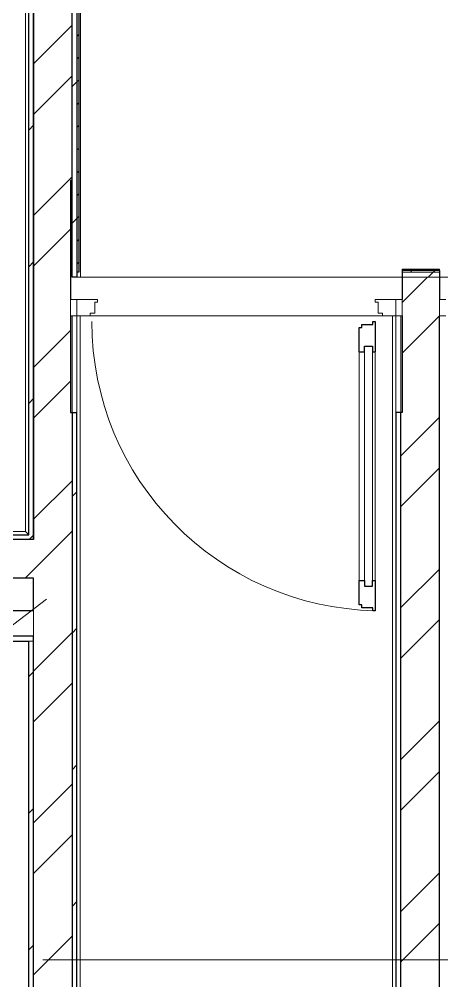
# Model space of a CAD drawing. Header units: millimetres. Extents: x -1073752 to 1436911, y -1379358 to 94781.
# Drawn here: x -1025527 to -1024216, y -990821 to -987835 of the extents above; entities that cross this region are included whole.
import ezdxf

# ---------------------------------------------------------------- set-up
doc = ezdxf.new("R2010")
doc.units = ezdxf.units.MM
doc.linetypes.add('ADSK_Линия сетки', pattern=[25, 20, -2.5, 0, -2.5])
doc.linetypes.add('ADSK_Сверху', pattern=[450, 300, -150])
for name, color, linetype, lineweight in [('Двери', 252, 'Continuous', 9), ('Ограждение', 252, 'Continuous', 9), ('Оси', 252, 'Continuous', 9), ('Стены наружные', 7, 'Continuous', 18), ('Стены штриховка', 7, 'Continuous', 9)]:
    doc.layers.add(name, color=color, linetype=linetype, lineweight=lineweight)
doc.layers.add('Двери открывание', color=7, linetype='Continuous', lineweight=9, true_color=0xc0c0c0)
doc.layers.add('Линии', color=7, linetype='Continuous', lineweight=9, true_color=0x00a600)

# ---------------------------------------------------------------- blocks, each defined once
blk = doc.blocks.new('2 этаж')
at = {"layer": 'Двери', "color": 251, "true_color": 0x636466}
for p, q in [((133411, 19010.7), (133431, 19010.7)), ((133411, 18960.7), (133411, 19010.7)), ((133431, 19010.7), (133431, 18960.7)), ((133431, 19010.7), (133495, 19010.7)), ((133431, 18960.7), (133431, 19010.7)), ((133486, 19002.7), (133486, 18968.7)), ((133495, 19002.7), (133486, 19002.7)), ((133495, 19010.7), (133495, 19002.7)), ((134357, 19010.7), (134421, 19010.7)), ((134357, 19002.7), (134357, 19010.7)), ((134366, 19002.7), (134357, 19002.7)), ((134366, 18968.7), (134366, 19002.7)), ((134421, 19010.7), (134441, 19010.7)), ((134421, 18960.7), (134421, 19010.7)), ((134421, 19010.7), (134421, 18960.7)), ((134441, 19010.7), (134441, 18960.7)), ((134556, 19010.7), (134556, 18960.7)), ((134576, 19010.7), (134556, 19010.7)), ((133431, 18960.7), (133411, 18960.7)), ((133472, 18960.7), (133431, 18960.7)), ((133472, 18968.7), (133472, 18960.7)), ((133486, 18968.7), (133472, 18968.7)), ((134380, 18968.7), (134366, 18968.7)), ((134380, 18960.7), (134380, 18968.7)), ((134421, 18960.7), (134380, 18960.7)), ((134441, 18960.7), (134421, 18960.7)), ((134556, 18960.7), (134576, 18960.7)), ((134307, 18138.7), (134307, 18848.7)), ((134324, 18866.7), (134324, 18120.7)), ((134348, 18866.7), (134324, 18866.7)), ((134348, 18120.7), (134348, 18866.7)), ((134357, 18848.7), (134357, 18138.7)), ((134324, 18120.7), (134348, 18120.7))]:
    blk.add_line(p, q, dxfattribs=at)
at = {"layer": 'Двери', "color": 251, "lineweight": 30, "true_color": 0x636466}
for p, q in [((134315, 18924.7), (134315, 18933.7)), ((134315, 18933.7), (134349, 18933.7)), ((134349, 18942.7), (134357, 18942.7)), ((134349, 18933.7), (134349, 18942.7)), ((134357, 18942.7), (134357, 18848.7)), ((134307, 18924.7), (134315, 18924.7)), ((134307, 18848.7), (134307, 18924.7)), ((134307, 18848.7), (134324, 18848.7)), ((134324, 18848.7), (134324, 18866.7)), ((134324, 18866.7), (134348, 18866.7)), ((134348, 18866.7), (134348, 18848.7)), ((134348, 18848.7), (134357, 18848.7)), ((134307, 18062.7), (134307, 18138.7)), ((134307, 18138.7), (134324, 18138.7)), ((134324, 18138.7), (134324, 18120.7)), ((134348, 18138.7), (134357, 18138.7)), ((134348, 18120.7), (134348, 18138.7)), ((134357, 18138.7), (134357, 18044.7)), ((134324, 18120.7), (134348, 18120.7)), ((134315, 18062.7), (134307, 18062.7)), ((134315, 18053.7), (134315, 18062.7)), ((134349, 18053.7), (134315, 18053.7)), ((134349, 18044.7), (134349, 18053.7)), ((134357, 18044.7), (134349, 18044.7))]:
    blk.add_line(p, q, dxfattribs=at)
at = {"layer": 'Двери открывание', "color": 251, "true_color": 0x636466}
blk.add_arc((134375, 18942.7), 898, 180, 268.8515, dxfattribs=at)
at = {"layer": 'Линии', "color": 251, "linetype": 'ADSK_Сверху', "ltscale": 100, "true_color": 0x636466}
blk.add_line((132705.9, 17596.7), (133336, 18080.7), dxfattribs=at)
at = {"layer": 'Ограждение', "color": 251, "true_color": 0x636466}
for p, q in [((133271, 21835.7), (133271, 18290.7)), ((133441.5, 19080.7), (133441.5, 21835.7)), ((133431.5, 19095.7), (133431.5, 19080.7)), ((133441.5, 19080.7), (133431.5, 19080.7)), ((134441, 19100.7), (134441, 19105.7)), ((134556, 19105.7), (134441, 19105.7)), ((134556, 19105.7), (134556, 19100.7)), ((133431, 18960.7), (133431, 18660.7)), ((133441, 16155.7), (133441, 18960.7)), ((134411, 18960.7), (134411, 13285.7)), ((134421, 18660.7), (134421, 18960.7)), ((133271, 18290.7), (131786, 18290.7)), ((133271, 18290.7), (133281, 18280.7))]:
    blk.add_line(p, q, dxfattribs=at)
at = {"layer": 'Оси', "color": 251, "linetype": 'ADSK_Линия сетки', "ltscale": 100, "true_color": 0x636466}
blk.add_line((165326, 16960.7), (93603.7, 16960.7), dxfattribs=at)
at = {"layer": 'Стены наружные', "color": 251, "lineweight": 30, "true_color": 0x636466}
for p, q in [((133296, 18265.7), (133296, 21860.7)), ((133296, 21860.7), (133296, 18265.7)), ((133416, 19080.7), (133416, 21860.7)), ((133281, 18280.7), (133281, 21845.7)), ((133431, 21845.7), (133431, 19080.7)), ((133431.5, 19095.7), (133431.5, 21845.7)), ((133436.5, 21840.7), (133436.5, 19095.7)), ((133411, 19380.7), (133411, 19010.7)), ((133416, 19380.7), (133411, 19380.7)), ((133431, 19080.7), (133416, 19080.7)), ((133436.5, 19095.7), (133431.5, 19095.7)), ((134441, 19100.7), (134441, 19010.7)), ((134556, 19100.7), (134441, 19100.7)), ((134556, 19100.7), (134556, 19010.7)), ((133411, 18960.7), (133411, 18660.7)), ((134441, 18960.7), (134441, 18660.7)), ((134556, 13260.7), (134556, 18960.7)), ((133411, 18660.7), (133431, 18660.7)), ((133416, 18660.7), (133416, 16300.7)), ((133431, 16165.7), (133431, 18660.7)), ((134421, 18660.7), (134421, 13275.7)), ((134441, 18660.7), (134421, 18660.7)), ((134436, 13260.7), (134436, 18660.7)), ((131776, 18280.7), (133281, 18280.7)), ((133296, 18265.7), (131761, 18265.7)), ((133296, 18145.7), (131641, 18145.7)), ((133296, 18045.7), (133296, 18145.7)), ((131426, 18045.7), (133296, 18045.7)), ((133296, 17965.7), (132401, 17965.7)), ((132416, 17950.7), (133281, 17950.7)), ((133281, 16315.7), (133281, 17950.7)), ((133296, 16300.7), (133296, 17965.7))]:
    blk.add_line(p, q, dxfattribs=at)
at = {"layer": 'Стены наружные', "color": 251, "linetype": 'Continuous', "lineweight": 9, "true_color": 0x636466}
for p, q in [((133296, 19743), (133416, 19863)), ((133431.5, 19829), (133436.5, 19834)), ((133431.5, 19758.3), (133436.5, 19763.3)), ((133296, 19585.9), (133416, 19705.9)), ((133416, 19672.1), (133431, 19687.1)), ((133431.5, 19687.6), (133436.5, 19692.6)), ((133431.5, 19616.9), (133436.5, 19621.9)), ((133281, 19537.1), (133296, 19552.1)), ((133431.5, 19546.2), (133436.5, 19551.2)), ((133431.5, 19475.5), (133436.5, 19480.5)), ((133431.5, 19404.8), (133436.5, 19409.8)), ((133296, 19271.6), (133416, 19391.6)), ((133431.5, 19334.1), (133436.5, 19339.1)), ((133416, 19247.9), (133431, 19262.9)), ((133431.5, 19263.4), (133436.5, 19268.4)), ((133296, 19114.4), (133411, 19229.4)), ((133431.5, 19192.6), (133436.5, 19197.6)), ((133281, 19112.9), (133296, 19127.9)), ((133431.5, 19121.9), (133436.5, 19126.9)), ((134441, 19002.2), (134519.6, 19080.7)), ((134466, 19095.7), (134471, 19100.7)), ((134521.7, 19080.7), (134536.7, 19095.7)), ((134536.7, 19095.7), (134541.7, 19100.7)), ((134441, 18845), (134556, 18960)), ((133296, 18800.1), (133411, 18915.1)), ((133296, 18643), (133411, 18758)), ((133281, 18688.6), (133296, 18703.6)), ((134436, 18525.7), (134556, 18645.7)), ((134436, 18368.6), (134556, 18488.6)), ((133296, 18328.6), (133416, 18448.6)), ((133416, 18399.3), (133431, 18414.3)), ((133282.4, 18265.7), (133296, 18279.3)), ((133390.3, 18265.7), (133416, 18291.5)), ((133270.3, 18145.7), (133390.3, 18265.7)), ((134436, 18054.3), (134556, 18174.3)), ((134436, 17897.1), (134556, 18017.1)), ((133296, 17857.2), (133416, 17977.2)), ((133416, 17975.1), (133431, 17990.1)), ((133281, 17840.1), (133296, 17855.1)), ((133296, 17700), (133416, 17820)), ((134436, 17582.8), (134556, 17702.8)), ((133416, 17550.8), (133431, 17565.8)), ((134436, 17425.6), (134556, 17545.6)), ((133296, 17385.7), (133416, 17505.7)), ((133281, 17415.8), (133296, 17430.8)), ((133296, 17228.6), (133416, 17348.6)), ((134436, 17111.3), (134556, 17231.3)), ((133416, 17126.5), (133431, 17141.5)), ((134436, 16954.2), (134556, 17074.2)), ((133296, 16914.3), (133416, 17034.3)), ((133281, 16991.5), (133296, 17006.5))]:
    blk.add_line(p, q, dxfattribs=at)
at = {"layer": 'Стены наружные', "color": 251, "true_color": 0x636466}
for p, q in [((133441.5, 19080.7), (134441, 19080.7)), ((134556, 19080.7), (135571, 19080.7)), ((133416, 18960.7), (133416, 18660.7)), ((134380, 18960.7), (133472, 18960.7)), ((134436, 18660.7), (134436, 18960.7))]:
    blk.add_line(p, q, dxfattribs=at)
at = {"layer": 'Стены штриховка', "color": 251, "true_color": 0x636466}
for p, q in [((134556, 19095.7), (134441, 19095.7)), ((134556, 19080.7), (134441, 19080.7)), ((133296, 18045.7), (133296, 17965.7)), ((133296, 17950.7), (133281, 17950.7))]:
    blk.add_line(p, q, dxfattribs=at)

msp = doc.modelspace()

# ---------------------------------------------------------------- block references
msp.add_blockref('2 этаж', (-1158779.2, -1007716.5))

doc.saveas('drawing.dxf')
